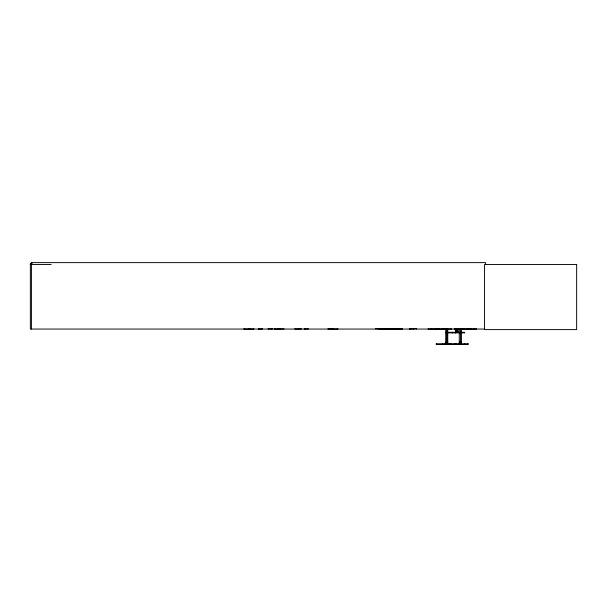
<?xml version="1.0" encoding="UTF-8"?>
<svg xmlns="http://www.w3.org/2000/svg" width="607" height="607" viewBox="0 0 607 607"><rect width="100%" height="100%" fill="white"/><g stroke="black" fill="none" stroke-linecap="round" stroke-linejoin="round"><path stroke-width="0.91" d="M244.022 328.516L244.022 329.055L253.787 329.032L253.787 328.516M274.341 328.918L274.341 328.516L274.394 329.055L284.106 328.918M328.076 328.516L328.068 329.055L337.841 329.032L337.833 328.516M466.555 328.986L466.495 328.516M471.351 328.918L471.366 328.516M409.672 328.986L416.614 328.562L416.592 328.986M454.772 328.918L454.802 328.516M378.343 328.971L402.153 328.986M445.166 328.971L445.181 328.562L445.136 328.986M431.873 328.971L431.888 328.562L431.835 328.986M295.154 328.971L295.177 328.562M298.773 328.986L295.177 328.918M258.931 328.562L258.863 328.986M261.958 328.986L258.931 328.918M278.621 328.918L278.621 328.562M471.229 328.986L471.214 328.379M386.272 329.04L386.659 329.032L386.264 328.516M386.651 329.047L387.091 329.04M388.859 329.04L388.996 328.888M397.623 329.055L398.093 329.04M399.861 329.04L399.998 328.888M463.27 328.986L463.255 328.379M388.359 329.04L388.806 329.04M392.767 328.986L392.828 328.562M248.498 328.986L248.567 328.562M32.247 263.301L30.35 263.301L30.35 329.055L484.674 329.055M30.35 264.523L51.17 264.523M375.399 328.789L399.998 328.766M268.317 328.562L271.473 328.986M304.35 328.562L308.075 328.986M446.6 332.856L446.213 332.856L446.6 332.31M447.427 332.31L464.621 332.31L464.621 332.856L447.427 332.856M445.75 342.211L447.86 342.211M459.264 342.211L461.373 342.211M268.719 328.986L268.825 328.379M428.383 329.055L451.517 328.986M392.084 328.918L392.122 328.379M459.476 328.986L459.491 328.379M399.808 329.04L399.3 329.024L399.345 328.379M331.103 328.971L331.081 328.562M384.216 328.918L384.178 328.516M467.974 328.918L467.944 328.516M485.623 264.523L485.623 262.626L31.42 262.626L31.42 329.055M476.32 328.516L476.32 329.055L454.142 329.055M471.601 328.379L471.556 329.055M469.203 328.379L469.203 329.055M468.877 328.379L468.923 329.055M467.739 343.865L467.739 344.344M467.716 343.835L467.716 344.374M467.132 328.379L467.132 329.055M466.806 328.379L466.806 329.055M464.75 343.835L464.75 344.374M464.643 328.516L464.643 329.055M464.347 343.835L464.37 344.374M464.211 328.379L464.211 329.055M464.234 332.31L464.234 332.856M463.869 328.379L463.869 329.055M463.498 328.516L463.498 329.055M462.951 328.379L462.951 329.055M461.973 328.516L461.973 329.055M461.274 328.964L461.274 343.835M461.274 332.31L461.274 332.856M460.865 332.31L460.888 332.856M460.698 328.964L460.698 343.835M459.795 328.379L459.795 329.055M459.249 328.516L459.279 344.374M459.158 328.516L459.158 329.055M458.9 343.835L458.9 344.374M458.513 343.835L458.513 344.374M457.89 332.31L457.89 330.686L455.781 330.686L455.804 332.856M457.792 328.592L457.792 332.31M457.223 328.592L457.223 332.31M456.289 343.835L456.289 344.374M455.88 328.592L455.88 332.31M455.91 343.835L455.91 344.374M455.417 332.31L455.417 332.856M455.03 332.31L455.03 332.856M454.59 343.835L454.59 344.374L454.567 343.865M454.203 343.835L454.203 344.374M452.807 332.31L452.807 332.856M452.427 332.31L452.427 332.856M451.433 328.516L451.433 329.055M451.236 343.835L451.236 344.374M450.834 343.835L450.857 344.374M450.075 343.835L450.075 344.374M449.696 343.835L449.696 344.374M447.761 328.964L447.761 343.835M447.184 328.964L447.184 343.835M446.418 328.964L446.418 342.902M446.236 332.348L446.236 332.818M445.766 328.562L445.766 344.374M445.713 328.516L445.713 329.055M445.386 343.835L445.386 344.374M444.999 343.835L444.999 344.374M443.899 328.516L443.899 329.055M442.776 343.835L442.776 344.374M442.397 343.835L442.397 344.374M442.275 328.379L442.275 329.055M442.017 328.379L442.017 329.055M441.797 328.379L441.797 329.055M441.57 328.379L441.57 329.055M439.286 328.516L439.286 329.055M438.368 328.516L438.368 329.055M437.693 328.516L437.693 329.055M436.562 343.835L436.562 344.374M436.084 328.379L436.084 329.055M435.856 328.379L435.856 329.055M435.12 328.516L435.12 329.055M431.395 328.379L431.395 329.055M431.16 328.379L431.16 329.055M428.193 328.516L428.193 329.055M413.678 328.379L413.678 329.055M413.435 328.379L413.435 329.055M409.717 328.516L409.717 329.055M402.024 328.516L402.024 329.055M399.224 328.379L399.224 329.055M398.579 328.516L398.579 329.055M392.896 328.516L392.896 329.055M392.243 328.379L392.243 329.055M392.046 328.516L392.046 329.055M389.444 328.516L389.444 329.055M387.607 328.379L387.607 329.055M387.334 328.379L387.334 329.055M383.108 328.379L383.108 329.055M382.835 328.379L382.835 329.055M378.396 328.516L378.396 329.055M333.122 328.379L333.129 329.055M332.78 328.379L332.788 329.055M330.952 328.516L331.012 329.055M329.897 328.379L329.897 329.055M307.946 328.516L307.946 329.055M305.177 328.379L305.177 329.055M305.048 328.379L305.048 329.055M304.289 328.516L304.289 329.055M299.85 328.379L299.85 329.055M298.894 328.516L298.894 329.055M298.136 328.379L298.136 329.055M298.007 328.379L298.007 329.055M295.237 328.516L295.237 329.055M279.804 328.379L279.804 329.055M279.387 328.379L279.402 329.055M279.045 328.379L279.061 329.055M278.75 328.516L278.689 329.055M277.482 328.516L277.482 329.055M275.457 328.516L275.457 329.055M274.941 328.516L274.91 329.055M272.331 328.516L272.331 329.055M271.344 328.516L271.344 329.055M268.719 328.379L268.764 329.055M268.248 328.516L268.248 329.055M262.087 328.516L262.087 329.055M261.625 328.379L261.625 329.055L261.518 328.379M258.992 328.516L258.992 329.055M249.75 328.379L249.758 329.055M248.726 328.379L248.741 329.055M248.635 328.516L248.635 329.055M576.65 264.523L484.553 264.523L484.553 329.601L576.65 329.601L576.65 264.523M468.103 343.835L436.183 343.835L436.183 344.374L468.103 344.374L468.103 343.835M474.067 328.986L474.052 328.562L474.029 329.055M300.966 329.055L300.966 328.516L300.905 329.055M249.082 329.055L249.082 328.379L249.067 329.055"/></g></svg>
